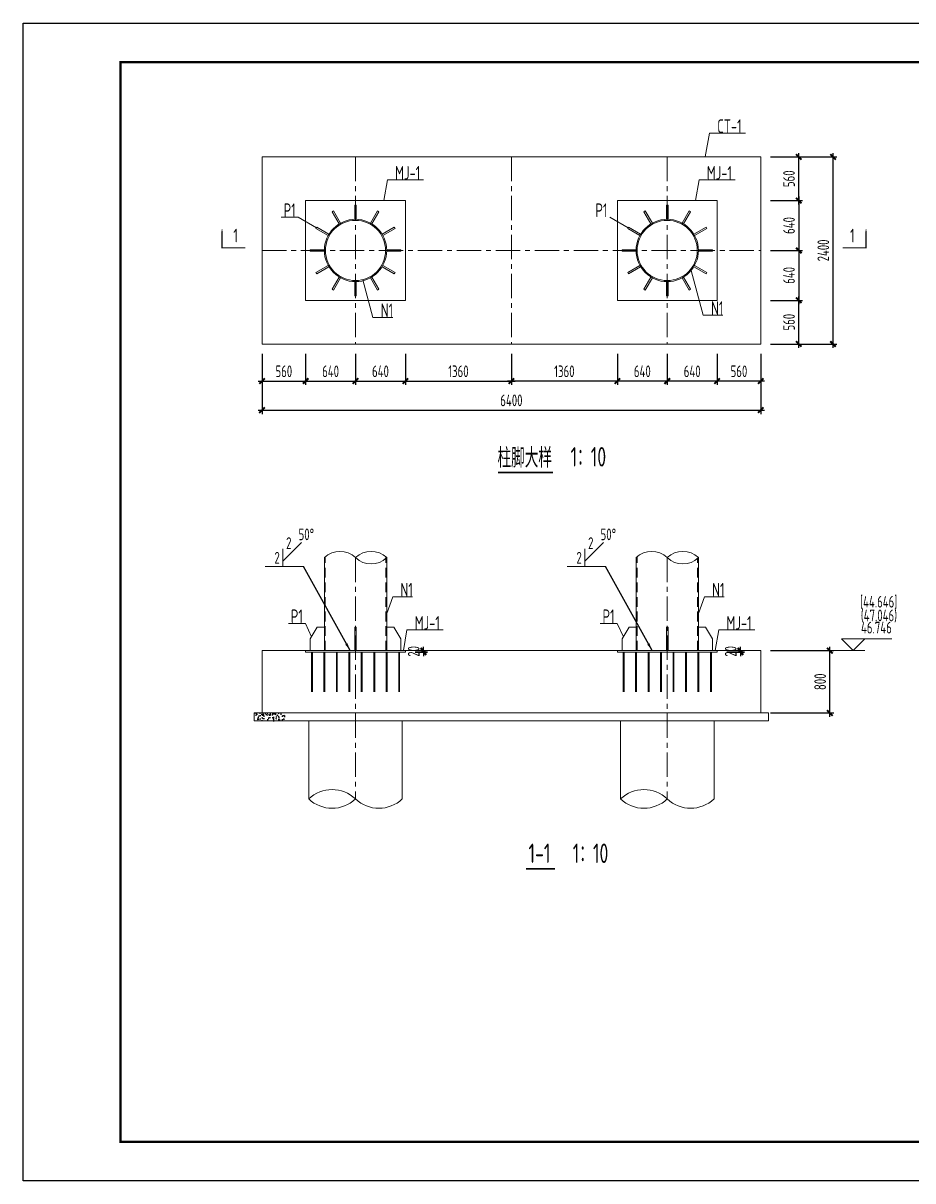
# Model space of a CAD drawing. Extents: x -2876908 to 633791, y -1383861 to 872234.
# Drawn here: x -316553 to -202386, y -227866 to -79366 of the extents above; entities that cross this region are included whole.
import ezdxf
from ezdxf.enums import TextEntityAlignment as Align

# ---------------------------------------------------------------- set-up
doc = ezdxf.new("R2010")
doc.units = 0
doc.header["$LTSCALE"] = 5
doc.header["$MEASUREMENT"] = 0
doc.linetypes.add('CENTER', pattern=[2, 1.25, -0.25, 0.25, -0.25])
doc.linetypes.add('DASHED', pattern=[0.75, 0.5, -0.25])
doc.layers.get('0').update_dxf_attribs({"linetype": 'CONTINUOUS', "lineweight": 25})
doc.layers.get('DEFPOINTS').update_dxf_attribs({"color": 35, "linetype": 'CONTINUOUS', "lineweight": 13})
for name, color, linetype, lineweight in [('1粗实线', 1, 'CONTINUOUS', 30), ('3中心线', 6, 'CENTER', 18), ('4虚线', 2, 'DASHED', 18), ('5标注', 3, 'CONTINUOUS', 15), ('6文本', 7, 'CONTINUOUS', 15), ('8轮廓线', 4, 'CONTINUOUS', 15), ('DIM', 3, 'CONTINUOUS', 0), ('HFZT', 5, 'CONTINUOUS', 15), ('STXT_HF', 7, 'CONTINUOUS', 0), ('THIN', 7, 'CONTINUOUS', 0)]:
    doc.layers.add(name, color=color, linetype=linetype, lineweight=lineweight)
for name, color, linetype in [('M_Dim', 3, 'CONTINUOUS'), ('基础-CT', 6, 'CONTINUOUS'), ('支架', 7, 'CONTINUOUS')]:
    doc.layers.add(name, color=color, linetype=linetype)
doc.styles.get("Standard").update_dxf_attribs({"font": '', "width": 0.7})
doc.styles.add('TSSD_Dimension', font='tssdeng.shx', dxfattribs={"width": 0.7, "bigfont": 'hztxt.shx'})
doc.styles.add('TSSD_Label', font='tssdeng.shx', dxfattribs={"width": 0.7, "bigfont": 'hztxt.shx'})
doc.styles.add('TSSD_NORM', font='tssdeng.shx', dxfattribs={"width": 0.7, "bigfont": 'hztxt.shx'})
doc.styles.get('Standard').set_extended_font_data('SimSun')
doc.dimstyles.new('TSSD_100_100', dxfattribs={"dimtxt": 300, "dimasz": 100, "dimexe": 100, "dimexo": 250, "dimgap": 100, "dimtad": 1, "dimdec": 0, "dimzin": 0, "dimdsep": 46, "dimtxsty": 'TSSD_Dimension', "dimblk": 'ARCHTICK', "dimblk1": 'ARCHTICK', "dimblk2": 'ARCHTICK', "dimcen": 0, "dimdle": 100, "dimclrt": 7, "dimadec": 0, "dimazin": 0, "dimtfac": 1, "dimtdec": 0, "dimtix": 1, "dimtmove": 2, "dimatfit": 3, "dimfxl": 1, "dimtolj": 1, "dimtzin": 0, "dimarcsym": 0})
doc.dimstyles.new('TSSD_LEADER_STYLE_200.0', dxfattribs={"dimtxt": 0.18, "dimasz": 200, "dimexe": 0.18, "dimexo": 0.0625, "dimgap": 0.09, "dimtad": 0, "dimtih": 1, "dimtoh": 1, "dimdec": 4, "dimzin": 0, "dimdsep": 46, "dimtxsty": 'Standard', "dimcen": 0.09, "dimadec": 0, "dimazin": 0, "dimtfac": 1, "dimtdec": 4, "dimtofl": 0, "dimtmove": 0, "dimatfit": 3, "dimfxl": 1, "dimtolj": 1, "dimtzin": 0, "dimarcsym": 0})

# ---------------------------------------------------------------- blocks, each defined once
blk = doc.blocks.new('施工设计图框')
at = {"color": 7, "linetype": 'Continuous'}
blk.add_lwpolyline([(-395.5, -13.5), (-395.5, 283.5), (24.5, 283.5), (24.5, -13.5), (-395.5, -13.5)], dxfattribs=at)
at = {"layer": '1粗实线', "color": 7, "linetype": 'Continuous', "const_width": 0.6}
blk.add_lwpolyline([(-370.5, -3.5), (-370.5, 273.5), (14.5, 273.5), (14.5, -3.5), (-370.5, -3.5)], dxfattribs=at)
at = {"layer": 'HFZT', "color": 2, "style": 'TSSD_NORM', "width": 0.7}
for tag, height, p in [('比例尺', 2.5, (7.25, 17.5)), ('图号', 2.5, (-20.49, 3.5)), ('日期', 2.5, (7.25, 3.5)), ('图名', 4, (-76.24, 0.75))]:
    blk.add_attdef(tag, text='', height=height, dxfattribs=at).set_placement(p, align=Align.MIDDLE)
blk = doc.blocks.new('_ArchTick')
at = {"color": 0, "linetype": 'ByBlock', "const_width": 0.5}
blk.add_lwpolyline([(-0.71, -0.71), (0.71, 0.71)], dxfattribs=at)
blk = doc.blocks.new('*D298')
at = {"layer": 'DEFPOINTS', "color": 0, "transparency": 16777216}
for p in [(-285902, -120522), (-280302, -120522), (-280302, -125274)]:
    blk.add_point(p, dxfattribs=at)
at = {"layer": 'DIM', "color": 0, "lineweight": -2, "transparency": 16777216}
for p, q in [((-285902, -121772), (-285902, -125774)), ((-280302, -121772), (-280302, -125774)), ((-286402, -125274), (-279802, -125274))]:
    blk.add_line(p, q, dxfattribs=at)
at = {"layer": 'DIM', "color": 0, "lineweight": -2, "transparency": 16777216, "xscale": 500, "yscale": 500, "zscale": 500, "rotation": 180}
blk.add_blockref('_ArchTick', (-285902, -125274), dxfattribs=at)
at = {"layer": 'DIM', "color": 0, "lineweight": -2, "transparency": 16777216, "xscale": 500, "yscale": 500, "zscale": 500}
blk.add_blockref('_ArchTick', (-280302, -125274), dxfattribs=at)
at = {"layer": 'DIM', "color": 7, "transparency": 16777216, "insert": (-283102, -124024), "char_height": 1500, "attachment_point": 5, "style": 'TSSD_Dimension'}
blk.add_mtext('\\A1;560', dxfattribs=at)
blk = doc.blocks.new('*D299')
at = {"layer": 'DEFPOINTS', "color": 0, "transparency": 16777216}
for p in [(-267502, -120522), (-253902, -120522), (-253902, -125274)]:
    blk.add_point(p, dxfattribs=at)
at = {"layer": 'DIM', "color": 0, "lineweight": -2, "transparency": 16777216}
for p, q in [((-267502, -121772), (-267502, -125774)), ((-253902, -121772), (-253902, -125774)), ((-268002, -125274), (-253402, -125274))]:
    blk.add_line(p, q, dxfattribs=at)
at = {"layer": 'DIM', "color": 0, "lineweight": -2, "transparency": 16777216, "xscale": 500, "yscale": 500, "zscale": 500, "rotation": 180}
blk.add_blockref('_ArchTick', (-267502, -125274), dxfattribs=at)
at = {"layer": 'DIM', "color": 0, "lineweight": -2, "transparency": 16777216, "xscale": 500, "yscale": 500, "zscale": 500}
blk.add_blockref('_ArchTick', (-253902, -125274), dxfattribs=at)
at = {"layer": 'DIM', "color": 7, "transparency": 16777216, "insert": (-260702, -124024), "char_height": 1500, "attachment_point": 5, "style": 'TSSD_Dimension'}
blk.add_mtext('\\A1;1360', dxfattribs=at)
blk = doc.blocks.new('*D300')
at = {"layer": 'DEFPOINTS', "color": 0, "transparency": 16777216}
for p in [(-221902, -114922), (-217026, -114922), (-221902, -120522)]:
    blk.add_point(p, dxfattribs=at)
at = {"layer": 'DIM', "color": 0, "lineweight": -2, "transparency": 16777216}
for p, q in [((-220652, -114922), (-216526, -114922)), ((-217026, -121022), (-217026, -114422)), ((-220652, -120522), (-216526, -120522))]:
    blk.add_line(p, q, dxfattribs=at)
at = {"layer": 'DIM', "color": 0, "lineweight": -2, "transparency": 16777216, "xscale": 500, "yscale": 500, "zscale": 500}
for p, rotation in [((-217026, -114922), 90), ((-217026, -120522), 270)]:
    blk.add_blockref('_ArchTick', p, dxfattribs=dict(at, rotation=rotation))
at = {"layer": 'DIM', "color": 7, "transparency": 16777216, "insert": (-218276, -117722), "char_height": 1500, "attachment_point": 5, "rotation": 90, "style": 'TSSD_Dimension'}
blk.add_mtext('\\A1;560', dxfattribs=at)
blk = doc.blocks.new('*D301')
at = {"layer": 'DEFPOINTS', "color": 0, "transparency": 16777216}
for p in [(-221902, -96522), (-217026, -96522), (-221902, -102122)]:
    blk.add_point(p, dxfattribs=at)
at = {"layer": 'DIM', "color": 0, "lineweight": -2, "transparency": 16777216}
for p, q in [((-220652, -96522), (-216526, -96522)), ((-217026, -102622), (-217026, -96022)), ((-220652, -102122), (-216526, -102122))]:
    blk.add_line(p, q, dxfattribs=at)
at = {"layer": 'DIM', "color": 0, "lineweight": -2, "transparency": 16777216, "xscale": 500, "yscale": 500, "zscale": 500}
for p, rotation in [((-217026, -96522), 90), ((-217026, -102122), 270)]:
    blk.add_blockref('_ArchTick', p, dxfattribs=dict(at, rotation=rotation))
at = {"layer": 'DIM', "color": 7, "transparency": 16777216, "insert": (-218276, -99322), "char_height": 1500, "attachment_point": 5, "rotation": 90, "style": 'TSSD_Dimension'}
blk.add_mtext('\\A1;560', dxfattribs=at)
blk = doc.blocks.new('*D302')
at = {"layer": 'DEFPOINTS', "color": 0, "transparency": 16777216}
for p in [(-221902, -96522), (-212627, -96522), (-221902, -120522)]:
    blk.add_point(p, dxfattribs=at)
at = {"layer": 'DIM', "color": 0, "lineweight": -2, "transparency": 16777216}
for p, q in [((-220652, -96522), (-212127, -96522)), ((-212627, -121022), (-212627, -96022)), ((-220652, -120522), (-212127, -120522))]:
    blk.add_line(p, q, dxfattribs=at)
at = {"layer": 'DIM', "color": 0, "lineweight": -2, "transparency": 16777216, "xscale": 500, "yscale": 500, "zscale": 500}
for p, rotation in [((-212627, -96522), 90), ((-212627, -120522), 270)]:
    blk.add_blockref('_ArchTick', p, dxfattribs=dict(at, rotation=rotation))
at = {"layer": 'DIM', "color": 7, "transparency": 16777216, "insert": (-213877, -108522), "char_height": 1500, "attachment_point": 5, "rotation": 90, "style": 'TSSD_Dimension'}
blk.add_mtext('\\A1;2400', dxfattribs=at)
blk = doc.blocks.new('*D303')
at = {"layer": 'DEFPOINTS', "color": 0, "transparency": 16777216}
for p in [(-285902, -120522), (-221902, -120522), (-221902, -129007)]:
    blk.add_point(p, dxfattribs=at)
at = {"layer": 'DIM', "color": 0, "lineweight": -2, "transparency": 16777216}
for p, q in [((-285902, -121772), (-285902, -129507)), ((-221902, -121772), (-221902, -129507)), ((-286402, -129007), (-221402, -129007))]:
    blk.add_line(p, q, dxfattribs=at)
at = {"layer": 'DIM', "color": 0, "lineweight": -2, "transparency": 16777216, "xscale": 500, "yscale": 500, "zscale": 500, "rotation": 180}
blk.add_blockref('_ArchTick', (-285902, -129007), dxfattribs=at)
at = {"layer": 'DIM', "color": 0, "lineweight": -2, "transparency": 16777216, "xscale": 500, "yscale": 500, "zscale": 500}
blk.add_blockref('_ArchTick', (-221902, -129007), dxfattribs=at)
at = {"layer": 'DIM', "color": 7, "transparency": 16777216, "insert": (-253902, -127757), "char_height": 1500, "attachment_point": 5, "style": 'TSSD_Dimension'}
blk.add_mtext('\\A1;6400', dxfattribs=at)
blk = doc.blocks.new('*D304')
at = {"layer": 'DEFPOINTS', "color": 0, "transparency": 16777216}
for p in [(-280302, -120522), (-273902, -120522), (-273902, -125274)]:
    blk.add_point(p, dxfattribs=at)
at = {"layer": 'DIM', "color": 0, "lineweight": -2, "transparency": 16777216}
for p, q in [((-280302, -121772), (-280302, -125774)), ((-273902, -121772), (-273902, -125774)), ((-280802, -125274), (-273402, -125274))]:
    blk.add_line(p, q, dxfattribs=at)
at = {"layer": 'DIM', "color": 0, "lineweight": -2, "transparency": 16777216, "xscale": 500, "yscale": 500, "zscale": 500, "rotation": 180}
blk.add_blockref('_ArchTick', (-280302, -125274), dxfattribs=at)
at = {"layer": 'DIM', "color": 0, "lineweight": -2, "transparency": 16777216, "xscale": 500, "yscale": 500, "zscale": 500}
blk.add_blockref('_ArchTick', (-273902, -125274), dxfattribs=at)
at = {"layer": 'DIM', "color": 7, "transparency": 16777216, "insert": (-277102, -124024), "char_height": 1500, "attachment_point": 5, "style": 'TSSD_Dimension'}
blk.add_mtext('\\A1;640', dxfattribs=at)
blk = doc.blocks.new('*D305')
at = {"layer": 'DEFPOINTS', "color": 0, "transparency": 16777216}
for p in [(-273902, -120522), (-267502, -120522), (-267502, -125274)]:
    blk.add_point(p, dxfattribs=at)
at = {"layer": 'DIM', "color": 0, "lineweight": -2, "transparency": 16777216}
for p, q in [((-273902, -121772), (-273902, -125774)), ((-267502, -121772), (-267502, -125774)), ((-274402, -125274), (-267002, -125274))]:
    blk.add_line(p, q, dxfattribs=at)
at = {"layer": 'DIM', "color": 0, "lineweight": -2, "transparency": 16777216, "xscale": 500, "yscale": 500, "zscale": 500, "rotation": 180}
blk.add_blockref('_ArchTick', (-273902, -125274), dxfattribs=at)
at = {"layer": 'DIM', "color": 0, "lineweight": -2, "transparency": 16777216, "xscale": 500, "yscale": 500, "zscale": 500}
blk.add_blockref('_ArchTick', (-267502, -125274), dxfattribs=at)
at = {"layer": 'DIM', "color": 7, "transparency": 16777216, "insert": (-270702, -124024), "char_height": 1500, "attachment_point": 5, "style": 'TSSD_Dimension'}
blk.add_mtext('\\A1;640', dxfattribs=at)
blk = doc.blocks.new('*D306')
at = {"layer": 'DEFPOINTS', "color": 0, "transparency": 16777216}
for p in [(-221902, -102122), (-221902, -108522), (-217026, -108522)]:
    blk.add_point(p, dxfattribs=at)
at = {"layer": 'DIM', "color": 0, "lineweight": -2, "transparency": 16777216}
for p, q in [((-220652, -102122), (-216526, -102122)), ((-217026, -101622), (-217026, -109022)), ((-220652, -108522), (-216526, -108522))]:
    blk.add_line(p, q, dxfattribs=at)
at = {"layer": 'DIM', "color": 0, "lineweight": -2, "transparency": 16777216, "xscale": 500, "yscale": 500, "zscale": 500}
for p, rotation in [((-217026, -102122), 90), ((-217026, -108522), 270)]:
    blk.add_blockref('_ArchTick', p, dxfattribs=dict(at, rotation=rotation))
at = {"layer": 'DIM', "color": 7, "transparency": 16777216, "insert": (-218276, -105322), "char_height": 1500, "attachment_point": 5, "rotation": 90, "style": 'TSSD_Dimension'}
blk.add_mtext('\\A1;640', dxfattribs=at)
blk = doc.blocks.new('*D307')
at = {"layer": 'DEFPOINTS', "color": 0, "transparency": 16777216}
for p in [(-221902, -108522), (-221902, -114922), (-217026, -114922)]:
    blk.add_point(p, dxfattribs=at)
at = {"layer": 'DIM', "color": 0, "lineweight": -2, "transparency": 16777216}
for p, q in [((-217026, -108022), (-217026, -115422)), ((-220652, -108522), (-216526, -108522)), ((-220652, -114922), (-216526, -114922))]:
    blk.add_line(p, q, dxfattribs=at)
at = {"layer": 'DIM', "color": 0, "lineweight": -2, "transparency": 16777216, "xscale": 500, "yscale": 500, "zscale": 500}
for p, rotation in [((-217026, -108522), 90), ((-217026, -114922), 270)]:
    blk.add_blockref('_ArchTick', p, dxfattribs=dict(at, rotation=rotation))
at = {"layer": 'DIM', "color": 7, "transparency": 16777216, "insert": (-218276, -111722), "char_height": 1500, "attachment_point": 5, "rotation": 90, "style": 'TSSD_Dimension'}
blk.add_mtext('\\A1;640', dxfattribs=at)
blk = doc.blocks.new('*D328')
at = {"layer": 'DEFPOINTS', "color": 0, "transparency": 16777216}
for p in [(-221902, -159850), (-213034, -159850), (-221902, -167850)]:
    blk.add_point(p, dxfattribs=at)
at = {"layer": 'DIM', "color": 0, "lineweight": -2, "transparency": 16777216}
for p, q in [((-220652, -159850), (-212534, -159850)), ((-213034, -168350), (-213034, -159350)), ((-220652, -167850), (-212534, -167850))]:
    blk.add_line(p, q, dxfattribs=at)
at = {"layer": 'DIM', "color": 0, "lineweight": -2, "transparency": 16777216, "xscale": 500, "yscale": 500, "zscale": 500}
for p, rotation in [((-213034, -159850), 90), ((-213034, -167850), 270)]:
    blk.add_blockref('_ArchTick', p, dxfattribs=dict(at, rotation=rotation))
at = {"layer": 'DIM', "color": 7, "transparency": 16777216, "insert": (-214284, -163850), "char_height": 1500, "attachment_point": 5, "rotation": 90, "style": 'TSSD_Dimension'}
blk.add_mtext('\\A1;800', dxfattribs=at)
blk = doc.blocks.new('*D331')
at = {"layer": 'DEFPOINTS', "color": 0, "transparency": 16777216}
for p in [(-227502, -120522), (-221902, -120522), (-227502, -125274)]:
    blk.add_point(p, dxfattribs=at)
at = {"layer": 'DIM', "color": 0, "lineweight": -2, "transparency": 16777216}
for p, q in [((-227502, -121772), (-227502, -125774)), ((-221902, -121772), (-221902, -125774)), ((-221402, -125274), (-228002, -125274))]:
    blk.add_line(p, q, dxfattribs=at)
at = {"layer": 'DIM', "color": 0, "lineweight": -2, "transparency": 16777216, "xscale": 500, "yscale": 500, "zscale": 500, "rotation": 180}
blk.add_blockref('_ArchTick', (-227502, -125274), dxfattribs=at)
at = {"layer": 'DIM', "color": 0, "lineweight": -2, "transparency": 16777216, "xscale": 500, "yscale": 500, "zscale": 500}
blk.add_blockref('_ArchTick', (-221902, -125274), dxfattribs=at)
at = {"layer": 'DIM', "color": 7, "transparency": 16777216, "insert": (-224702, -124024), "char_height": 1500, "attachment_point": 5, "style": 'TSSD_Dimension'}
blk.add_mtext('\\A1;560', dxfattribs=at)
blk = doc.blocks.new('*D332')
at = {"layer": 'DEFPOINTS', "color": 0, "transparency": 16777216}
for p in [(-253902, -120522), (-240302, -120522), (-253902, -125274)]:
    blk.add_point(p, dxfattribs=at)
at = {"layer": 'DIM', "color": 0, "lineweight": -2, "transparency": 16777216}
for p, q in [((-253902, -121772), (-253902, -125774)), ((-240302, -121772), (-240302, -125774)), ((-239802, -125274), (-254402, -125274))]:
    blk.add_line(p, q, dxfattribs=at)
at = {"layer": 'DIM', "color": 0, "lineweight": -2, "transparency": 16777216, "xscale": 500, "yscale": 500, "zscale": 500, "rotation": 180}
blk.add_blockref('_ArchTick', (-253902, -125274), dxfattribs=at)
at = {"layer": 'DIM', "color": 0, "lineweight": -2, "transparency": 16777216, "xscale": 500, "yscale": 500, "zscale": 500}
blk.add_blockref('_ArchTick', (-240302, -125274), dxfattribs=at)
at = {"layer": 'DIM', "color": 7, "transparency": 16777216, "insert": (-247102, -124024), "char_height": 1500, "attachment_point": 5, "style": 'TSSD_Dimension'}
blk.add_mtext('\\A1;1360', dxfattribs=at)
blk = doc.blocks.new('*D329')
at = {"layer": 'DEFPOINTS', "color": 0, "transparency": 16777216}
for p in [(-233902, -120522), (-227502, -120522), (-233902, -125274)]:
    blk.add_point(p, dxfattribs=at)
at = {"layer": 'DIM', "color": 0, "lineweight": -2, "transparency": 16777216}
for p, q in [((-233902, -121772), (-233902, -125774)), ((-227502, -121772), (-227502, -125774)), ((-227002, -125274), (-234402, -125274))]:
    blk.add_line(p, q, dxfattribs=at)
at = {"layer": 'DIM', "color": 0, "lineweight": -2, "transparency": 16777216, "xscale": 500, "yscale": 500, "zscale": 500, "rotation": 180}
blk.add_blockref('_ArchTick', (-233902, -125274), dxfattribs=at)
at = {"layer": 'DIM', "color": 0, "lineweight": -2, "transparency": 16777216, "xscale": 500, "yscale": 500, "zscale": 500}
blk.add_blockref('_ArchTick', (-227502, -125274), dxfattribs=at)
at = {"layer": 'DIM', "color": 7, "transparency": 16777216, "insert": (-230702, -124024), "char_height": 1500, "attachment_point": 5, "style": 'TSSD_Dimension'}
blk.add_mtext('\\A1;640', dxfattribs=at)
blk = doc.blocks.new('*D330')
at = {"layer": 'DEFPOINTS', "color": 0, "transparency": 16777216}
for p in [(-240302, -120522), (-233902, -120522), (-240302, -125274)]:
    blk.add_point(p, dxfattribs=at)
at = {"layer": 'DIM', "color": 0, "lineweight": -2, "transparency": 16777216}
for p, q in [((-240302, -121772), (-240302, -125774)), ((-233902, -121772), (-233902, -125774)), ((-233402, -125274), (-240802, -125274))]:
    blk.add_line(p, q, dxfattribs=at)
at = {"layer": 'DIM', "color": 0, "lineweight": -2, "transparency": 16777216, "xscale": 500, "yscale": 500, "zscale": 500, "rotation": 180}
blk.add_blockref('_ArchTick', (-240302, -125274), dxfattribs=at)
at = {"layer": 'DIM', "color": 0, "lineweight": -2, "transparency": 16777216, "xscale": 500, "yscale": 500, "zscale": 500}
blk.add_blockref('_ArchTick', (-233902, -125274), dxfattribs=at)
at = {"layer": 'DIM', "color": 7, "transparency": 16777216, "insert": (-237102, -124024), "char_height": 1500, "attachment_point": 5, "style": 'TSSD_Dimension'}
blk.add_mtext('\\A1;640', dxfattribs=at)
blk = doc.blocks.new('*D333')
at = {"layer": 'DEFPOINTS', "color": 0, "transparency": 16777216}
for p in [(-267502, -159850), (-267502, -160050), (-265184, -159850)]:
    blk.add_point(p, dxfattribs=at)
at = {"layer": 'DIM', "color": 0, "lineweight": -2, "transparency": 16777216}
for p, q in [((-266252, -159850), (-264684, -159850)), ((-266252, -160050), (-264684, -160050)), ((-265184, -159850), (-265184, -159350)), ((-265184, -160050), (-265184, -159850)), ((-265184, -160050), (-265184, -160550))]:
    blk.add_line(p, q, dxfattribs=at)
at = {"layer": 'DIM', "color": 0, "lineweight": -2, "transparency": 16777216, "xscale": 500, "yscale": 500, "zscale": 500}
for p, rotation in [((-265184, -159850), 270), ((-265184, -160050), 90)]:
    blk.add_blockref('_ArchTick', p, dxfattribs=dict(at, rotation=rotation))
at = {"layer": 'DIM', "color": 7, "transparency": 16777216, "insert": (-266434, -159950), "char_height": 1500, "attachment_point": 5, "rotation": 90, "style": 'TSSD_Dimension'}
blk.add_mtext('\\A1;20', dxfattribs=at)
blk = doc.blocks.new('*D334')
at = {"layer": 'DEFPOINTS', "color": 0, "transparency": 16777216}
for p in [(-227502, -159850), (-227502, -160050), (-224507, -159850)]:
    blk.add_point(p, dxfattribs=at)
at = {"layer": 'DIM', "color": 0, "lineweight": -2, "transparency": 16777216}
for p, q in [((-226252, -159850), (-224007, -159850)), ((-226252, -160050), (-224007, -160050)), ((-224507, -159850), (-224507, -159350)), ((-224507, -160050), (-224507, -159850)), ((-224507, -160050), (-224507, -160550))]:
    blk.add_line(p, q, dxfattribs=at)
at = {"layer": 'DIM', "color": 0, "lineweight": -2, "transparency": 16777216, "xscale": 500, "yscale": 500, "zscale": 500}
for p, rotation in [((-224507, -159850), 270), ((-224507, -160050), 90)]:
    blk.add_blockref('_ArchTick', p, dxfattribs=dict(at, rotation=rotation))
at = {"layer": 'DIM', "color": 7, "transparency": 16777216, "insert": (-225757, -159950), "char_height": 1500, "attachment_point": 5, "rotation": 90, "style": 'TSSD_Dimension'}
blk.add_mtext('\\A1;20', dxfattribs=at)
blk = doc.blocks.new('_WELD008')
at = {"color": 0, "linetype": 'ByBlock'}
for p, q in [((0, 0.3), (1.061, 1.361)), ((0, 0), (0, 1))]:
    blk.add_line(p, q, dxfattribs=at)
for tag, p in [('C', (1.286, 1.416)), ('B', (0.288, 0.856)), ('A', (-0.303, -0.009))]:
    blk.add_attdef(tag, text='', height=0.8, dxfattribs=at).set_placement(p, align=Align.CENTER)

msp = doc.modelspace()

# ---------------------------------------------------------------- hatches: boundary and pattern name
at = {"layer": '基础-CT', "ltscale": 10}
h = msp.add_hatch(dxfattribs=at)
h.set_pattern_fill('CONCRETE', color=4, scale=125)
h.set_pattern_definition([(50, (-27462220.1, -2106730.06), (896.575228, -78.440169), [93.75, -1031.25]), (355, (-27462220.1, -2106730.1), (-173.439167, 940.240167), [75, -825]), (100.4514, (-27462145.4, -2106736.6), (723.136727, 861.799428), [79.675238, -876.42764]), (46.1842, (-27462220.1, -2106480.1), (1334.05131, -206.89877), [140.625, -1546.875]), (96.6356, (-27462108.9, -2106497.3), (1168.32838, 1217.64734), [119.51286, -1314.64125]), (351.1842, (-27462220.1, -2106480), (1168.32743, 1217.64825), [112.5, -1237.5]), (21, (-27462095.1, -2106542.56), (746.133815, -503.273613), [93.75, -1031.25]), (326, (-27462095.1, -2106542.6), (304.144165, 906.437556), [75, -825]), (71.4514, (-27462032.9, -2106584.5), (1050.278286, 403.16312), [79.675238, -876.42764]), (37.5, (-27462220.07, -2106730.06), (15.199819, 416.1173173), [0, -815, 0, -837.5, 0, -828.125]), (7.5, (-27462220.07, -2106730.06), (328.836922, 493.01464), [0, -477.5, 0, -796.25, 0, -315.625]), (327.5, (-27462498.82, -2106730.06), (667.2780452, -28.1935897), [0, -312.5, 0, -975, 0, -1293.75]), (317.5, (-27462623.8, -2106730.06), (728.982712, 125.131228), [0, -406.25, 0, -647.5, 0, -918.75])])
h.paths.add_polyline_path([(-285901.814, -167850.115), (-286901.814, -167850.115), (-286901.814, -168850.115), (-282901.814, -168850.115), (-282901.814, -167850.115)])

# ---------------------------------------------------------------- linework, layer by layer
at = {"layer": '3中心线', "ltscale": 500}
for p, q in [((-273901.814, -96522.172), (-273901.814, -120522.172)), ((-253901.814, -96522.172), (-253901.814, -120522.172)), ((-233901.814, -96522.172), (-233901.814, -120522.172)), ((-285901.814, -108522.172), (-221901.814, -108522.172)), ((-273901.814, -147927.675), (-273901.814, -178874.929)), ((-233901.814, -147927.675), (-233901.814, -178874.929))]:
    msp.add_line(p, q, dxfattribs=at)
at = {"layer": '4虚线', "ltscale": 500}
for p, q in [((-277781.814, -159850.115), (-277781.814, -147819.599)), ((-270021.814, -159850.115), (-270021.814, -147819.599)), ((-237781.814, -159850.115), (-237781.814, -147819.599)), ((-230021.814, -159850.115), (-230021.814, -148035.751))]:
    msp.add_line(p, q, dxfattribs=at)
at = {"layer": '5标注'}
for p, q in [((-229042.798, -96522.172), (-228483.466, -93487.318)), ((-228483.466, -93487.318), (-223844.749, -93487.318)), ((-270275.22, -102122.172), (-269817.947, -99474.572)), ((-269817.947, -99474.572), (-265179.229, -99474.572)), ((-230275.22, -102122.172), (-229817.947, -99474.572)), ((-229817.947, -99474.572), (-225179.229, -99474.572)), ((-283422.677, -104271.29), (-281252.676, -104271.29)), ((-281252.676, -104271.29), (-278924.761, -105622.172)), ((-241252.676, -104271.29), (-238924.761, -105622.172)), ((-230835.312, -111090.55), (-229275.591, -116827.015)), ((-272976.935, -112269.731), (-271661.453, -117107.916)), ((-271661.453, -117107.916), (-269135.423, -117107.916)), ((-229275.591, -116827.015), (-226749.561, -116827.015)), ((-269901.814, -155087.031), (-269132.639, -152946.342)), ((-269132.639, -152946.342), (-266606.609, -152946.342)), ((-229901.814, -155087.031), (-229132.639, -152946.342)), ((-229132.639, -152946.342), (-226606.609, -152946.342)), ((-282506.168, -156352.997), (-280336.167, -156352.997)), ((-280336.167, -156352.997), (-279531.117, -158063.538)), ((-277903.064, -156850.115), (-277903.064, -159850.115)), ((-267755.852, -159850.115), (-267298.579, -157202.516)), ((-267298.579, -157202.516), (-262659.861, -157202.516)), ((-242506.168, -156352.997), (-240336.167, -156352.997)), ((-240336.167, -156352.997), (-239531.117, -158063.538)), ((-237903.064, -156850.115), (-237903.064, -159850.115)), ((-227755.852, -159850.115), (-227298.579, -157202.516)), ((-227298.579, -157202.516), (-222659.861, -157202.516))]:
    msp.add_line(p, q, dxfattribs=at)
at = {"layer": '5标注', "flags": 128}
for points in [[(-288031.1, -108178.06, 150, 150, 0), (-291031.1, -108178.06, 150, 150, 0), (-291031.1, -106678.06, 350, 0, 0), (-291031.1, -105678.06, 0, 0, 0)], [(-211393.933, -108178.06, 150, 150, 0), (-208393.933, -108178.06, 150, 150, 0), (-208393.933, -106678.06, 350, 0, 0), (-208393.933, -105678.06, 0, 0, 0)]]:
    msp.add_lwpolyline(points, format="xyseb", dxfattribs=at)
at = {"layer": '5标注'}
msp.add_lwpolyline([(-240301.814, -159850.115), (-227501.814, -159850.115), (-227501.814, -160050.115), (-240301.814, -160050.115)], close=True, dxfattribs=at)
at = {"layer": '8轮廓线'}
for p, q in [((-276715.211, -103449.224), (-276888.416, -103549.224)), ((-276888.416, -103549.224), (-275987.791, -105109.153)), ((-276715.211, -103449.224), (-275814.586, -105009.153)), ((-274001.814, -102722.172), (-274001.814, -104523.422)), ((-273801.814, -102722.172), (-274001.814, -102722.172)), ((-273801.814, -102722.172), (-273801.814, -104523.422)), ((-271088.416, -103449.224), (-271989.041, -105009.153)), ((-270915.211, -103549.224), (-271815.836, -105109.153)), ((-270915.211, -103549.224), (-271088.416, -103449.224)), ((-236715.211, -103449.224), (-236888.416, -103549.224)), ((-236888.416, -103549.224), (-235987.791, -105109.153)), ((-236715.211, -103449.224), (-235814.586, -105009.153)), ((-234001.814, -102722.172), (-234001.814, -104523.422)), ((-233801.814, -102722.172), (-234001.814, -102722.172)), ((-233801.814, -102722.172), (-233801.814, -104523.422)), ((-231088.416, -103449.224), (-231989.041, -105009.153)), ((-230915.211, -103549.224), (-231815.836, -105109.153)), ((-230915.211, -103549.224), (-231088.416, -103449.224)), ((-278874.761, -105535.569), (-278974.761, -105708.774)), ((-278974.761, -105708.774), (-277414.833, -106609.399)), ((-278874.761, -105535.569), (-277314.833, -106436.194)), ((-268928.867, -105535.569), (-270488.795, -106436.194)), ((-268828.867, -105708.774), (-270388.795, -106609.399)), ((-268828.867, -105708.774), (-268928.867, -105535.569)), ((-238874.761, -105535.569), (-238974.761, -105708.774)), ((-238974.761, -105708.774), (-237414.833, -106609.399)), ((-238874.761, -105535.569), (-237314.833, -106436.194)), ((-228928.867, -105535.569), (-230488.795, -106436.194)), ((-228828.867, -105708.774), (-230388.795, -106609.399)), ((-228828.867, -105708.774), (-228928.867, -105535.569)), ((-279701.814, -108422.172), (-277900.564, -108422.172)), ((-279701.814, -108422.172), (-279701.814, -108622.172)), ((-279701.814, -108622.172), (-277900.564, -108622.172)), ((-268101.814, -108422.172), (-269903.064, -108422.172)), ((-268101.814, -108622.172), (-269903.064, -108622.172)), ((-268101.814, -108622.172), (-268101.814, -108422.172)), ((-239701.814, -108422.172), (-237900.564, -108422.172)), ((-239701.814, -108422.172), (-239701.814, -108622.172)), ((-239701.814, -108622.172), (-237900.564, -108622.172)), ((-228101.814, -108422.172), (-229903.064, -108422.172)), ((-228101.814, -108622.172), (-229903.064, -108622.172)), ((-228101.814, -108622.172), (-228101.814, -108422.172)), ((-278974.761, -111335.569), (-277414.833, -110434.944)), ((-278974.761, -111335.569), (-278874.761, -111508.774)), ((-278874.761, -111508.774), (-277314.833, -110608.149)), ((-268928.867, -111508.774), (-270488.795, -110608.149)), ((-268828.867, -111335.569), (-270388.795, -110434.944)), ((-268928.867, -111508.774), (-268828.867, -111335.569)), ((-238974.761, -111335.569), (-237414.833, -110434.944)), ((-238974.761, -111335.569), (-238874.761, -111508.774)), ((-238874.761, -111508.774), (-237314.833, -110608.149)), ((-228928.867, -111508.774), (-230488.795, -110608.149)), ((-228828.867, -111335.569), (-230388.795, -110434.944)), ((-228928.867, -111508.774), (-228828.867, -111335.569)), ((-276888.416, -113495.119), (-275987.791, -111935.191)), ((-276715.211, -113595.119), (-275814.586, -112035.191)), ((-274001.814, -114322.172), (-274001.814, -112520.922)), ((-273801.814, -114322.172), (-273801.814, -112520.922)), ((-271088.416, -113595.119), (-271989.041, -112035.191)), ((-270915.211, -113495.119), (-271815.836, -111935.191)), ((-236888.416, -113495.119), (-235987.791, -111935.191)), ((-236715.211, -113595.119), (-235814.586, -112035.191)), ((-234001.814, -114322.172), (-234001.814, -112520.922)), ((-233801.814, -114322.172), (-233801.814, -112520.922)), ((-231088.416, -113595.119), (-231989.041, -112035.191)), ((-230915.211, -113495.119), (-231815.836, -111935.191)), ((-276888.416, -113495.119), (-276715.211, -113595.119)), ((-274001.814, -114322.172), (-273801.814, -114322.172)), ((-271088.416, -113595.119), (-270915.211, -113495.119)), ((-236888.416, -113495.119), (-236715.211, -113595.119)), ((-234001.814, -114322.172), (-233801.814, -114322.172)), ((-231088.416, -113595.119), (-230915.211, -113495.119)), ((-277901.814, -159850.115), (-277901.814, -147927.675)), ((-269901.814, -159850.115), (-269901.814, -147927.675)), ((-237901.814, -159850.115), (-237901.814, -147927.675)), ((-229901.814, -159850.115), (-229901.814, -147927.675)), ((-279703.064, -158350.115), (-278803.064, -156850.115)), ((-278803.064, -156850.115), (-277903.064, -156850.115)), ((-274001.814, -156850.115), (-273801.814, -156850.115)), ((-274001.814, -156850.115), (-274001.814, -159850.115)), ((-273801.814, -156850.115), (-273801.814, -159850.115)), ((-269000.564, -156850.115), (-269900.564, -156850.115)), ((-269900.564, -156850.115), (-269900.564, -159850.115)), ((-268100.564, -158350.115), (-269000.564, -156850.115)), ((-239703.064, -158350.115), (-238803.064, -156850.115)), ((-238803.064, -156850.115), (-237903.064, -156850.115)), ((-234001.814, -156850.115), (-234001.814, -159850.115)), ((-234001.814, -156850.115), (-233801.814, -156850.115)), ((-233801.814, -156850.115), (-233801.814, -159850.115)), ((-229000.564, -156850.115), (-229900.564, -156850.115)), ((-229900.564, -156850.115), (-229900.564, -159850.115)), ((-228100.564, -158350.115), (-229000.564, -156850.115)), ((-279703.064, -159850.115), (-279703.064, -158350.115)), ((-268100.564, -159850.115), (-268100.564, -158350.115)), ((-239703.064, -159850.115), (-239703.064, -158350.115)), ((-228100.564, -159850.115), (-228100.564, -158350.115)), ((-221901.814, -159850.115), (-285901.814, -159850.115)), ((-285901.814, -159850.115), (-285901.814, -167850.115)), ((-279703.064, -159850.115), (-277901.814, -159850.115)), ((-277901.814, -159850.115), (-269901.814, -159850.115)), ((-268100.564, -159850.115), (-269901.814, -159850.115)), ((-239703.064, -159850.115), (-237901.814, -159850.115)), ((-228100.564, -159850.115), (-229901.814, -159850.115)), ((-221901.814, -167850.115), (-221901.814, -159850.115)), ((-286901.814, -167850.115), (-220901.814, -167850.115)), ((-286901.814, -167850.115), (-286901.814, -168850.115)), ((-286901.814, -168850.115), (-220901.814, -168850.115)), ((-279901.814, -178874.929), (-279901.814, -168850.115)), ((-267901.814, -178874.929), (-267901.814, -168850.115)), ((-239901.814, -178874.929), (-239901.814, -168850.115)), ((-227901.814, -178874.929), (-227901.814, -168850.115)), ((-220901.814, -168850.115), (-220901.814, -167850.115))]:
    msp.add_line(p, q, dxfattribs=at)
for points in [[(-285901.814, -120522.172), (-285901.814, -96522.172), (-221901.814, -96522.172), (-221901.814, -120522.172)], [(-280301.814, -102122.172), (-267501.814, -102122.172), (-267501.814, -114922.172), (-280301.814, -114922.172)], [(-240301.814, -102122.172), (-227501.814, -102122.172), (-227501.814, -114922.172), (-240301.814, -114922.172)], [(-280301.814, -159850.115), (-267501.814, -159850.115), (-267501.814, -160050.115), (-280301.814, -160050.115)]]:
    msp.add_lwpolyline(points, close=True, dxfattribs=at)
for points in [[(-277901.814, -147927.675, -0.4), (-273901.814, -147927.675, 0.4), (-269901.814, -147927.675, 0.4), (-273901.814, -147927.675, -0.4)], [(-237901.814, -147927.675, -0.4), (-233901.814, -147927.675, 0.4), (-229901.814, -147927.675, 0.4), (-233901.814, -147927.675, -0.4)], [(-273901.814, -178874.929, -0.4), (-279901.814, -178874.929, -0.4), (-273901.814, -178874.929, 0.4), (-267901.814, -178874.929, 0.4)], [(-233901.814, -178874.929, -0.4), (-239901.814, -178874.929, -0.4), (-233901.814, -178874.929, 0.4), (-227901.814, -178874.929, 0.4)]]:
    msp.add_lwpolyline(points, format="xyb", dxfattribs=at)
for centre, radius in [((-273901.814, -108522.172), 4000), ((-273901.814, -108522.172), 3860), ((-233901.814, -108522.172), 4000), ((-233901.814, -108522.172), 3860)]:
    msp.add_circle(centre, radius, dxfattribs=at)
at = {"layer": 'M_Dim'}
for points in [[(-255631.097, -136992.493, 200, 200, 0), (-248578.431, -136992.493, 200, 200, 0)], [(-252010.534, -187852.083, 200, 200, 0), (-248294.523, -187852.083, 200, 200, 0)]]:
    msp.add_lwpolyline(points, format="xyseb", dxfattribs=at)
at = {"layer": 'STXT_HF'}
for p, q in [((-280571.876, -149063.826), (-285508.191, -149063.826)), ((-241820.067, -149063.826), (-246756.382, -149063.826))]:
    msp.add_line(p, q, dxfattribs=at)
at = {"layer": 'THIN'}
for p, q in [((-210052.982, -159850.115), (-211552.982, -158350.115)), ((-211552.982, -158350.115), (-208552.982, -158350.115)), ((-210052.982, -159850.115), (-208552.982, -158350.115)), ((-208552.982, -158350.115), (-205086.636, -158350.115)), ((-212534.381, -159850.115), (-208552.982, -159850.115))]:
    msp.add_line(p, q, dxfattribs=at)
at = {"layer": '支架', "color": 1, "const_width": 250}
for points in [[(-279501.814, -160050.115), (-279501.814, -165150.115)], [(-277901.814, -160050.115), (-277901.814, -165150.115)], [(-276301.814, -160050.115), (-276301.814, -165150.115)], [(-274701.814, -160050.115), (-274701.814, -165150.115)], [(-273101.814, -160050.115), (-273101.814, -165150.115)], [(-271501.814, -160050.115), (-271501.814, -165150.115)], [(-269901.814, -160050.115), (-269901.814, -165150.115)], [(-268301.814, -160050.115), (-268301.814, -165150.115)], [(-239501.814, -160050.115), (-239501.814, -165150.115)], [(-237901.814, -160050.115), (-237901.814, -165150.115)], [(-236301.814, -160050.115), (-236301.814, -165150.115)], [(-234701.814, -160050.115), (-234701.814, -165150.115)], [(-233101.814, -160050.115), (-233101.814, -165150.115)], [(-231501.814, -160050.115), (-231501.814, -165150.115)], [(-229901.814, -160050.115), (-229901.814, -165150.115)], [(-228301.814, -160050.115), (-228301.814, -165150.115)]]:
    msp.add_lwpolyline(points, dxfattribs=at)

# ---------------------------------------------------------------- block references
at = {"xscale": 500, "yscale": 500, "zscale": 500}
msp.add_blockref('施工设计图框', (-118800.389, -221115.649), dxfattribs=at)
at = {"layer": 'STXT_HF'}
ref = msp.add_blockref('_WELD008', (-283214.418, -149063.826), dxfattribs=dict(at, xscale=2250, yscale=2250, zscale=2250))
ref.add_attrib('2', '2', dxfattribs={"height": 1500, "style": 'TSSD_Label', "width": 0.7}).set_placement((-282464.418, -146063.826), align=Align.MIDDLE_CENTER)
ref.add_attrib('2', '2', dxfattribs={"height": 1500, "style": 'TSSD_Label', "width": 0.7}).set_placement((-283964.418, -147938.826), align=Align.MIDDLE_CENTER)
ref.add_attrib('50%%d', '50%%d', dxfattribs={"height": 1500, "style": 'TSSD_Label', "width": 0.7}).set_placement((-280214.418, -144938.826), align=Align.MIDDLE_CENTER)
ref = msp.add_blockref('_WELD008', (-244462.609, -149063.826), dxfattribs=dict(at, xscale=2250, yscale=2250, zscale=2250))
ref.add_attrib('2', '2', dxfattribs={"height": 1500, "style": 'TSSD_Label', "width": 0.7}).set_placement((-243712.609, -146063.826), align=Align.MIDDLE_CENTER)
ref.add_attrib('2', '2', dxfattribs={"height": 1500, "style": 'TSSD_Label', "width": 0.7}).set_placement((-245212.609, -147938.826), align=Align.MIDDLE_CENTER)
ref.add_attrib('50%%d', '50%%d', dxfattribs={"height": 1500, "style": 'TSSD_Label', "width": 0.7}).set_placement((-241462.609, -144938.826), align=Align.MIDDLE_CENTER)

# ---------------------------------------------------------------- texts
at = {"layer": '5标注', "color": 7, "char_height": 1750, "attachment_point": 7, "style": 'TSSD_NORM'}
for s, insert in [('CT-1', (-227488.282, -93454.818)), ('MJ-1', (-268822.763, -99442.072)), ('MJ-1', (-228822.763, -99442.072)), ('P1', (-283122.067, -104238.79)), ('P1', (-243122.067, -104238.79)), ('N1', (-270666.269, -117075.416)), ('N1', (-228280.407, -116794.515)), ('N1', (-268137.455, -152913.842)), ('N1', (-228137.455, -152913.842)), ('P1', (-282205.558, -156320.497)), ('MJ-1', (-266303.395, -157170.016)), ('P1', (-242205.558, -156320.497)), ('MJ-1', (-226303.395, -157170.016))]:
    msp.add_mtext(s, dxfattribs=dict(at, insert=insert))
at = {"layer": '6文本', "style": 'TSSD_NORM', "width": 0.7}
for p in [(-289281.1, -106610.752), (-210143.933, -106610.752)]:
    msp.add_text('1', height=1750, dxfattribs=at).set_placement(p, align=Align.MIDDLE_CENTER)
for s, p in [('柱脚大样', (-252187.851, -134989.288)), ('1：10', (-244022.56, -134989.288)), ('1-1', (-250298.725, -185848.878)), ('1：10', (-243738.651, -185848.878))]:
    msp.add_text(s, height=2500, dxfattribs=at).set_placement(p, align=Align.MIDDLE)
at = {"layer": 'DIM', "color": 7, "style": 'TSSD_Dimension', "width": 0.7}
for s, p in [('[44.646]', (-204378.392, -154781.616)), ('(47.046)', (-204408.635, -156543.355)), ('46.746', (-205086.636, -158100.115))]:
    msp.add_text(s, height=1500, dxfattribs=at).set_placement(p, align=Align.BOTTOM_RIGHT)

# ---------------------------------------------------------------- dimensions: what is measured, and where the dimension line sits
at = {"layer": 'DIM'}
for base, p1, p2, angle, picture, middle in [((-217026.346, -96522.172), (-221901.814, -102122.172), (-221901.814, -96522.172), 90, '*D301', (-218276.346, -99322.172)), ((-212627.469, -96522.172), (-221901.814, -120522.172), (-221901.814, -96522.172), 90, '*D302', (-213877.469, -108522.172)), ((-217026.346, -108522.172), (-221901.814, -102122.172), (-221901.814, -108522.172), 90, '*D306', (-218276.346, -105322.172)), ((-217026.346, -114922.172), (-221901.814, -108522.172), (-221901.814, -114922.172), 90, '*D307', (-218276.346, -111722.172)), ((-217026.346, -114922.172), (-221901.814, -120522.172), (-221901.814, -114922.172), 90, '*D300', (-218276.346, -117722.172)), ((-253901.814, -125274.489), (-240301.814, -120522.172), (-253901.814, -120522.172), 180, '*D332', (-247101.814, -124024.489)), ((-240301.814, -125274.489), (-233901.814, -120522.172), (-240301.814, -120522.172), 180, '*D330', (-237101.814, -124024.489)), ((-233901.814, -125274.489), (-227501.814, -120522.172), (-233901.814, -120522.172), 180, '*D329', (-230701.814, -124024.489)), ((-227501.814, -125274.489), (-221901.814, -120522.172), (-227501.814, -120522.172), 180, '*D331', (-224701.814, -124024.489)), ((-265184.07, -159850.115), (-267501.814, -160050.115), (-267501.814, -159850.115), 90, '*D333', (-266434.07, -159950.115)), ((-224506.631, -159850.115), (-227501.814, -160050.115), (-227501.814, -159850.115), 90, '*D334', (-225756.631, -159950.115)), ((-213034.381, -159850.115), (-221901.814, -167850.115), (-221901.814, -159850.115), 90, '*D328', (-214284.381, -163850.115))]:
    dim = msp.add_linear_dim(base=base, p1=p1, p2=p2, angle=angle, dimstyle='TSSD_100_100', override={"dimtxt": 1500, "dimasz": 500, "dimexe": 500, "dimexo": 1250, "dimgap": 500, "dimlfac": 0.1, "dimdle": 500}, dxfattribs=at)
    dim.commit()
    dim.dimension.update_dxf_attribs({"geometry": picture, "text_midpoint": middle})
for base, p1, p2, picture, middle in [((-280301.814, -125274.489), (-285901.814, -120522.172), (-280301.814, -120522.172), '*D298', (-283101.814, -124024.489)), ((-221901.814, -129006.511), (-285901.814, -120522.172), (-221901.814, -120522.172), '*D303', (-253901.814, -127756.511)), ((-273901.814, -125274.489), (-280301.814, -120522.172), (-273901.814, -120522.172), '*D304', (-277101.814, -124024.489)), ((-267501.814, -125274.489), (-273901.814, -120522.172), (-267501.814, -120522.172), '*D305', (-270701.814, -124024.489)), ((-253901.814, -125274.489), (-267501.814, -120522.172), (-253901.814, -120522.172), '*D299', (-260701.814, -124024.489))]:
    dim = msp.add_linear_dim(base=base, p1=p1, p2=p2, dimstyle='TSSD_100_100', override={"dimtxt": 1500, "dimasz": 500, "dimexe": 500, "dimexo": 1250, "dimgap": 500, "dimlfac": 0.1, "dimdle": 500}, dxfattribs=at)
    dim.commit()
    dim.dimension.update_dxf_attribs({"geometry": picture, "text_midpoint": middle})

# ---------------------------------------------------------------- leaders
at = {"layer": 'STXT_HF'}
for points in [[(-274596.918, -159850.115), (-280571.876, -149063.826)], [(-235845.109, -159850.115), (-241820.067, -149063.826)]]:
    msp.add_leader(points, dimstyle='TSSD_LEADER_STYLE_200.0', override={"dimasz": 1000}, dxfattribs=at)

doc.saveas('drawing.dxf')
